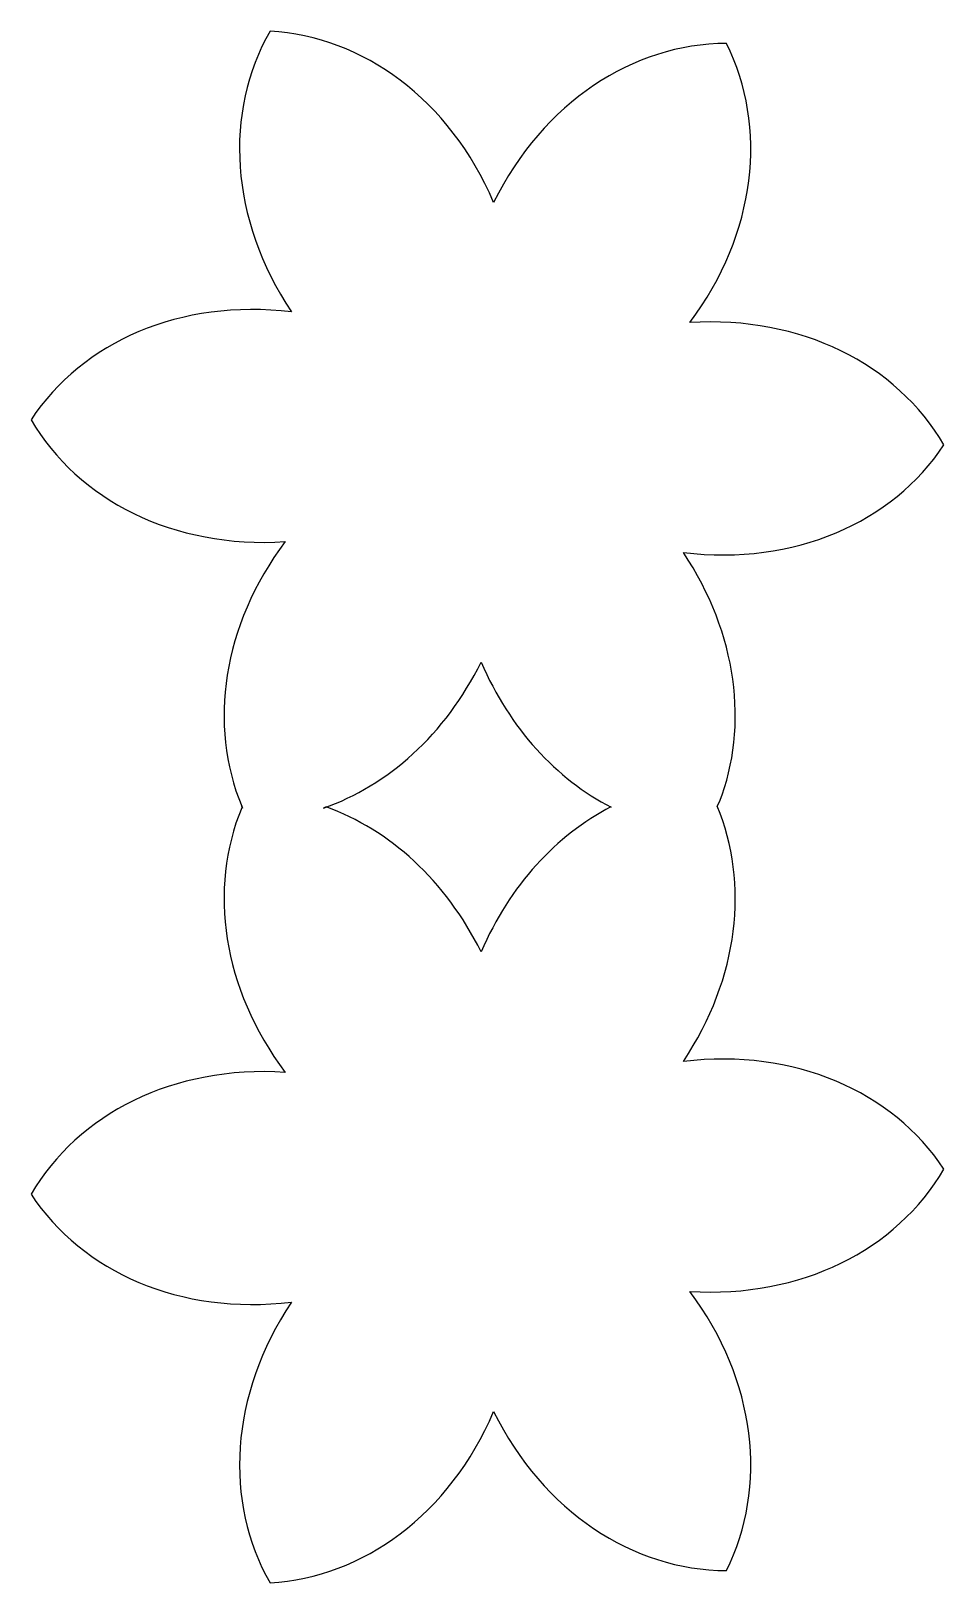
# Model space of a CAD drawing. Header units: centimetres. Extents: x -4.5 to 4.5, y -7.6 to 7.6.
import ezdxf

# ---------------------------------------------------------------- set-up
doc = ezdxf.new("R2010")
doc.units = ezdxf.units.CM
doc.header["$MEASUREMENT"] = 0
doc.layers.add('Camada 1', color=7, linetype='Continuous')

msp = doc.modelspace()

# ---------------------------------------------------------------- linework, layer by layer
at = {"layer": 'Camada 1'}
for points, knots in [([(-2.41489, 0.01898), (-2.74329, 0.81352), (-2.60597, 1.7855), (-1.99021, 2.60912), (-1.99021, 2.60912), (-3.08048, 2.53885), (-4.01721, 3.01536), (-4.4765, 3.80332), (-4.4765, 3.80332), (-3.97485, 4.56506), (-3.01439, 4.98902), (-1.92875, 4.85933), (-1.92875, 4.85933), (-2.53417, 5.76913), (-2.59061, 6.81754), (-2.1378, 7.6092), (-2.1378, 7.6092), (-1.22732, 7.55573), (-0.37885, 6.93615), (0.05073, 5.93119), (0.05073, 5.93119), (0.5369, 6.91197), (1.41553, 7.48384), (2.3289, 7.48826), (2.3289, 7.48826), (2.73644, 6.67231), (2.6241, 5.62776), (1.97007, 4.75358), (1.97007, 4.75358), (3.05999, 4.82277), (3.99495, 4.34789), (4.45781, 3.55663), (4.45781, 3.55663), (3.95404, 2.7955), (2.99464, 2.37296), (1.90754, 2.50189), (1.90754, 2.50189), (2.43885, 1.70589), (2.54712, 0.80366), (2.26253, 0.06016), (2.26253, 0.06016), (2.26253, 0.06016), (2.23941, 0.0191), (2.23941, 0.0191), (2.23941, 0.0191), (2.55247, -0.73515), (2.45274, -1.66381), (1.90754, -2.48066), (1.90754, -2.48066), (2.99463, -2.35173), (3.95404, -2.77427), (4.45781, -3.5354), (4.45781, -3.5354), (3.99495, -4.32664), (3.05999, -4.80154), (1.97007, -4.73232), (1.97007, -4.73232), (2.62409, -5.6065), (2.73644, -6.65108), (2.3289, -7.467), (2.3289, -7.467), (1.41553, -7.46258), (0.5369, -6.89074), (0.05073, -5.90993), (0.05073, -5.90993), (-0.37885, -6.9149), (-1.22734, -7.53445), (-2.1378, -7.58794), (-2.1378, -7.58794), (-2.59058, -6.79628), (-2.53417, -5.74787), (-1.92875, -4.83807), (-1.92875, -4.83807), (-3.01441, -4.96777), (-3.97485, -4.5438), (-4.4765, -3.78206), (-4.4765, -3.78206), (-4.01721, -2.9941), (-3.08045, -2.51759), (-1.99021, -2.58786), (-1.99021, -2.58786), (-2.60608, -1.76408), (-2.74335, -0.79187), (-2.41468, 0.00275), (-2.41468, 0.00275), (-2.41468, 0.00275), (-2.41489, 0.01898), (-2.41489, 0.01898)], [0, 0, 0, 0, 0.04347826, 0.04347826, 0.04347826, 0.04347826, 0.08695652, 0.08695652, 0.08695652, 0.08695652, 0.13043478, 0.13043478, 0.13043478, 0.13043478, 0.17391304, 0.17391304, 0.17391304, 0.17391304, 0.2173913, 0.2173913, 0.2173913, 0.2173913, 0.26086957, 0.26086957, 0.26086957, 0.26086957, 0.30434783, 0.30434783, 0.30434783, 0.30434783, 0.34782609, 0.34782609, 0.34782609, 0.34782609, 0.39130435, 0.39130435, 0.39130435, 0.39130435, 0.43478261, 0.43478261, 0.43478261, 0.43478261, 0.47826087, 0.47826087, 0.47826087, 0.47826087, 0.52173913, 0.52173913, 0.52173913, 0.52173913, 0.56521739, 0.56521739, 0.56521739, 0.56521739, 0.60869565, 0.60869565, 0.60869565, 0.60869565, 0.65217391, 0.65217391, 0.65217391, 0.65217391, 0.69565217, 0.69565217, 0.69565217, 0.69565217, 0.73913043, 0.73913043, 0.73913043, 0.73913043, 0.7826087, 0.7826087, 0.7826087, 0.7826087, 0.82608696, 0.82608696, 0.82608696, 0.82608696, 0.86956522, 0.86956522, 0.86956522, 0.86956522, 0.91304348, 0.91304348, 0.91304348, 0.91304348, 1, 1, 1, 1]), ([(-1.58786, 0.01171), (-0.96892, -0.21358), (-0.41912, -0.70685), (-0.07185, -1.40881), (-0.07185, -1.40881), (0.20842, -0.75582), (0.66406, -0.26557), (1.19865, 0.01243), (1.19865, 0.01243), (1.19865, 0.01243), (1.20106, 0.00751), (1.20106, 0.00751), (1.20106, 0.00751), (0.66546, 0.2853), (0.20885, 0.77605), (-0.07182, 1.43002), (-0.07182, 1.43002), (-0.42403, 0.71803), (-0.98463, 0.22074), (-1.61437, 0.00003), (-1.61437, 0.00003), (-1.61437, 0.00003), (-1.58786, 0.01171), (-1.58786, 0.01171)], [0, 0, 0, 0, 0.14285714, 0.14285714, 0.14285714, 0.14285714, 0.28571429, 0.28571429, 0.28571429, 0.28571429, 0.42857143, 0.42857143, 0.42857143, 0.42857143, 0.57142857, 0.57142857, 0.57142857, 0.57142857, 0.71428571, 0.71428571, 0.71428571, 0.71428571, 1, 1, 1, 1]), ([(-2.40653, -0.00094), (-2.40933, 0.00567), (-2.41211, 0.01232), (-2.41486, 0.01898), (-2.41486, 0.01898), (-2.41486, 0.01898), (-2.40653, -0.00094), (-2.40653, -0.00094)], [0, 0, 0, 0, 0.33333333, 0.33333333, 0.33333333, 0.33333333, 1, 1, 1, 1]), ([(-2.40653, -0.00094), (-2.40653, -0.00094), (-2.40653, -0.00094), (-2.40653, -0.00094), (-2.40653, -0.00094), (-2.40653, -0.00094), (-2.40653, -0.00094), (-2.40653, -0.00094)], [0, 0, 0, 0, 0.33333333, 0.33333333, 0.33333333, 0.33333333, 1, 1, 1, 1])]:
    msp.add_open_spline(points, degree=3, knots=knots, dxfattribs=at)

doc.saveas('drawing.dxf')
